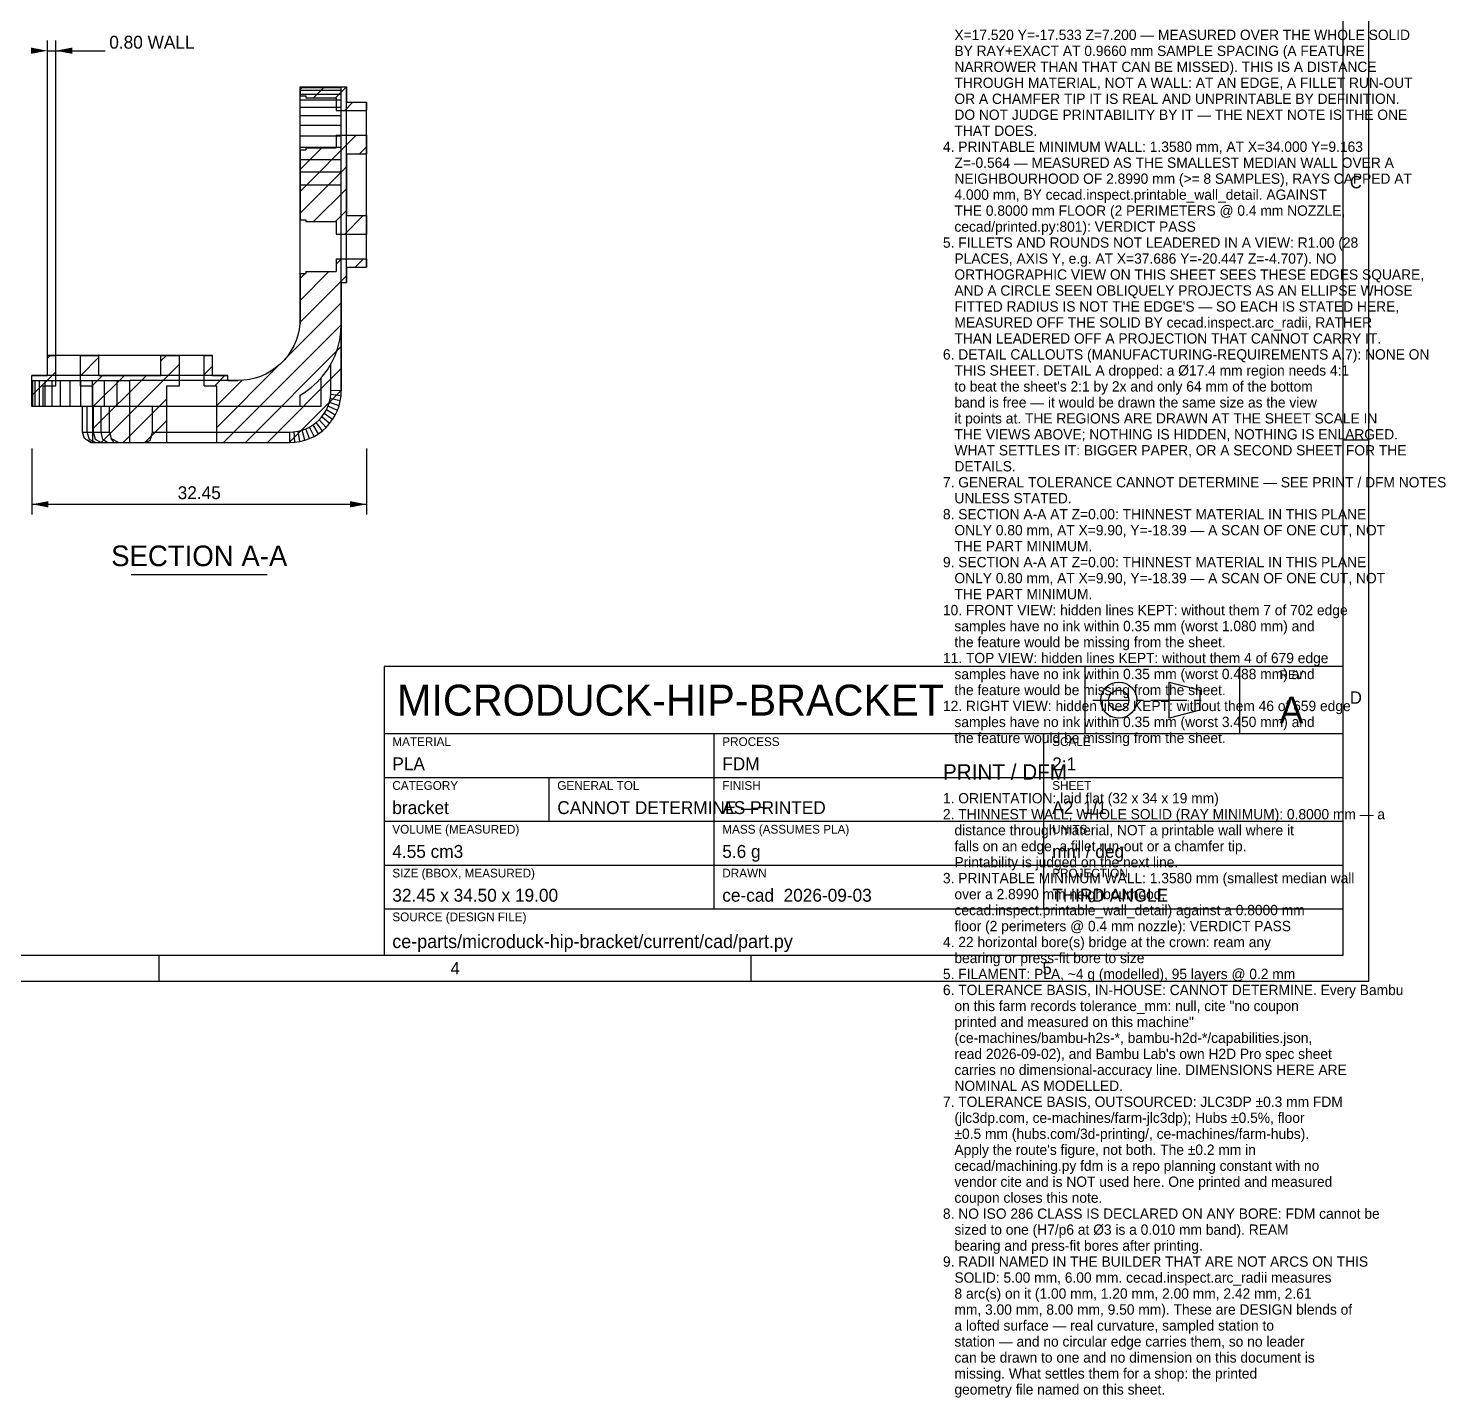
# Model space of a CAD drawing. Header units: millimetres. Extents: x 5 to 604, y -76 to 415.
# Drawn here: x 329 to 603.9, y -75.8 to 189.8 of the extents above; entities that cross this region are included whole.
import ezdxf
from ezdxf.enums import TextEntityAlignment as Align

# ---------------------------------------------------------------- set-up
doc = ezdxf.new("R2010")
doc.units = ezdxf.units.MM
doc.linetypes.add('CENTER', pattern=[11.2, 7, -1.4, 1.4, -1.4])
for name, color, linetype in [('CENTER', 4, 'CENTER'), ('DIM', 3, 'CONTINUOUS'), ('FRAME', 7, 'CONTINUOUS'), ('HATCH', 5, 'CONTINUOUS'), ('SECTION', 7, 'CONTINUOUS'), ('TEXT', 3, 'CONTINUOUS'), ('TITLE', 7, 'CONTINUOUS'), ('VISIBLE', 7, 'CONTINUOUS')]:
    doc.layers.add(name, color=color, linetype=linetype)

msp = doc.modelspace()

# ---------------------------------------------------------------- linework, layer by layer
at = {"layer": 'CENTER'}
msp.add_line((535.5, 59.5), (557.75, 59.5), dxfattribs=at)
at = {"layer": 'DIM'}
for p, q in [((332.7, 123.925001), (332.7, 187.5)), ((334.3, 123.925001), (334.3, 187.5)), ((332.7, 185.5), (334.3, 185.5)), ((334.3, 185.5), (343.9, 185.5)), ((329.7, 108.3), (329.7, 95.5)), ((394.6, 108.3), (394.6, 95.5)), ((329.7, 97.5), (394.6, 97.5))]:
    msp.add_line(p, q, dxfattribs=at)
for points in [[(332.7, 185.5), (329.5, 186.108), (329.5, 184.892)], [(334.3, 185.5), (337.5, 184.892), (337.5, 186.108)], [(329.7, 97.5), (332.9, 96.892), (332.9, 98.108)], [(394.6, 97.5), (391.4, 98.108), (391.4, 96.892)]]:
    msp.add_solid(points, dxfattribs=at)
at = {"layer": 'FRAME'}
for p, q in [((584, 10), (584, 410)), ((584, 66), (398, 66)), ((398, 66), (398, 10)), ((584, 10), (584, 66)), ((10, 10), (584, 10)), ((398, 10), (584, 10))]:
    msp.add_line(p, q, dxfattribs=at)
at = {"layer": 'HATCH'}
for p, q in [((381.7, 177.970566), (382.229434, 178.5)), ((384.312075, 176.34), (386.472075, 178.5)), ((388.554716, 176.34), (390.7, 178.485284)), ((390.357357, 173.9), (391.957357, 175.5)), ((394.599997, 173.9), (394.6, 173.900003)), ((381.7, 158.213206), (392.586794, 169.1)), ((381.7, 162.455847), (385.904153, 166.66)), ((393.229434, 165.5), (394.6, 166.870566)), ((381.7, 153.970566), (390.7, 162.970566)), ((384.312075, 152.34), (390.7, 158.727925)), ((388.554716, 152.34), (390.7, 154.485284)), ((390.357357, 149.9), (393.957357, 153.5)), ((394.599997, 149.9), (394.6, 149.900003)), ((388.7, 144.056352), (389.743648, 145.1)), ((392.386289, 143.5), (393.986289, 145.1)), ((381.7, 137.056352), (387.303648, 142.66)), ((381.7, 141.298993), (382.681007, 142.28)), ((381.7, 132.813711), (390.7, 141.813711)), ((382.8, 142.398993), (383.061007, 142.66)), ((378.697818, 125.568889), (389.7, 136.571071)), ((366.87157, 109.5), (389.7, 132.32843)), ((371.114211, 109.5), (389.7, 128.085789)), ((332.7, 125.825284), (333.274716, 126.4)), ((339.1, 122.438488), (342.7, 126.038488)), ((343.132075, 109.5), (358.3, 124.667925)), ((354.7, 125.310566), (355.789434, 126.4)), ((363.1, 122.698993), (364.7, 124.298993)), ((365.54, 112.411071), (377.658667, 124.529737)), ((375.356851, 109.5), (389.7, 123.843149)), ((329.7, 118.582644), (334.3, 123.182644)), ((341.404153, 120.5), (343.404153, 122.5)), ((341.54, 112.150566), (351.889434, 122.5)), ((341.54, 116.393206), (347.646794, 122.5)), ((365.143648, 120.5), (367.143648, 122.5)), ((365.54, 116.653711), (370.419768, 121.533479)), ((379.599492, 109.5), (389.7, 119.600508)), ((331.859997, 116.5), (331.86, 116.500003)), ((347.374716, 109.5), (355.86, 117.985284)), ((351.617357, 109.5), (355.86, 113.742644)), ((386.771038, 112.428905), (386.771095, 112.428962)), ((355.859997, 109.5), (355.86, 109.500003))]:
    msp.add_line(p, q, dxfattribs=at)
at = {"layer": 'SECTION'}
for p, q in [((381.7, 178.5), (381.7, 176.72)), ((381.7, 178.5), (389.68, 178.5)), ((381.7, 176.72), (382.8, 176.72)), ((382.8, 176.72), (382.8, 176.34)), ((382.8, 176.34), (388.7, 176.34)), ((388.7, 176.34), (388.7, 173.9)), ((389.68, 178.5), (389.7, 178.5)), ((389.7, 178.5), (390.7, 178.5)), ((390.7, 178.5), (390.7, 175.5)), ((388.7, 173.9), (394.6, 173.9)), ((390.7, 175.5), (394.6, 175.5)), ((394.6, 175.5), (394.6, 173.9)), ((388.7, 169.1), (388.7, 166.66)), ((388.7, 169.1), (394.6, 169.1)), ((394.6, 169.1), (394.6, 165.5)), ((381.7, 166.28), (382.8, 166.28)), ((381.7, 166.28), (381.7, 152.72)), ((382.8, 166.66), (382.8, 166.28)), ((382.8, 166.66), (388.7, 166.66)), ((390.7, 165.5), (394.6, 165.5)), ((390.7, 165.5), (390.7, 153.5)), ((381.7, 152.72), (382.8, 152.72)), ((382.8, 152.72), (382.8, 152.34)), ((382.8, 152.34), (388.7, 152.34)), ((388.7, 152.34), (388.7, 149.9)), ((390.7, 153.5), (394.6, 153.5)), ((394.6, 153.5), (394.6, 149.9)), ((388.7, 149.9), (394.6, 149.9)), ((388.7, 145.1), (388.7, 142.66)), ((388.7, 145.1), (394.6, 145.1)), ((390.7, 143.5), (394.6, 143.5)), ((390.7, 143.5), (390.7, 140.5)), ((394.6, 145.1), (394.6, 143.5)), ((381.7, 142.28), (381.7, 132.5)), ((381.7, 142.28), (382.8, 142.28)), ((382.8, 142.66), (382.8, 142.28)), ((382.8, 142.66), (388.7, 142.66)), ((389.7, 140.5), (390.7, 140.5)), ((389.7, 140.5), (389.7, 119.5)), ((381.658261, 132.5), (381.513802, 131.394274)), ((381.7, 132.5), (381.658261, 132.5)), ((380.920962, 129.246763), (380.477699, 128.223524)), ((381.267326, 130.306731), (380.920962, 129.246763)), ((381.513802, 131.394274), (381.267326, 130.306731)), ((379.941367, 127.24585), (379.316597, 126.322183)), ((380.477699, 128.223524), (379.941367, 127.24585)), ((332.7, 122.5), (332.7, 126.4)), ((332.7, 126.4), (334.3, 126.4)), ((334.3, 120.5), (334.3, 126.4)), ((339.1, 120.5), (339.1, 126.4)), ((339.1, 126.4), (342.7, 126.4)), ((342.7, 122.5), (342.7, 126.4)), ((354.7, 122.5), (354.7, 126.4)), ((354.7, 126.4), (358.3, 126.4)), ((358.3, 120.5), (358.3, 126.4)), ((363.1, 120.5), (363.1, 126.4)), ((363.1, 126.4), (364.7, 126.4)), ((364.7, 122.5), (364.7, 126.4)), ((376.969139, 123.952246), (376.051468, 123.318701)), ((377.824038, 124.668239), (376.969139, 123.952246)), ((378.608783, 125.460499), (377.824038, 124.668239)), ((379.316597, 126.322183), (378.608783, 125.460499)), ((329.7, 121.5), (329.7, 122.5)), ((329.7, 122.5), (332.7, 122.5)), ((329.7, 121.48), (329.7, 121.5)), ((329.7, 116.5), (329.7, 121.48)), ((342.7, 122.5), (354.7, 122.5)), ((364.7, 122.5), (367.7, 122.5)), ((367.7, 121.5), (367.7, 122.5)), ((367.7, 121.5), (369.7, 121.5)), ((370.813919, 121.551812), (369.7, 121.5)), ((371.918218, 121.706802), (370.813919, 121.551812)), ((373.003363, 121.963632), (371.918218, 121.706802)), ((374.059981, 122.320082), (373.003363, 121.963632)), ((375.078949, 122.773076), (374.059981, 122.320082)), ((376.051468, 123.318701), (375.078949, 122.773076)), ((331.86, 120.5), (334.3, 120.5)), ((331.86, 116.5), (331.86, 120.5)), ((339.1, 120.5), (341.54, 120.5)), ((341.54, 109.5), (341.54, 120.5)), ((355.86, 120.5), (358.3, 120.5)), ((355.86, 109.5), (355.86, 120.5)), ((363.1, 120.5), (365.54, 120.5)), ((365.54, 109.5), (365.54, 120.5)), ((389.507853, 117.549097), (389.651847, 118.519829)), ((389.651847, 118.519829), (389.7, 119.5)), ((331.86, 116.5), (329.7, 116.5)), ((388.519213, 114.786033), (388.938795, 115.673166)), ((388.938795, 115.673166), (389.269403, 116.597153)), ((389.269403, 116.597153), (389.507853, 117.549097)), ((386.771068, 112.428932), (387.430105, 113.156067)), ((387.430105, 113.156067), (388.014696, 113.944298)), ((388.014696, 113.944298), (388.519213, 114.786033)), ((382.602847, 109.930597), (383.526834, 110.261205)), ((383.526834, 110.261205), (384.413967, 110.680787)), ((384.413967, 110.680787), (385.255702, 111.185304)), ((385.255702, 111.185304), (386.043933, 111.769895)), ((386.043933, 111.769895), (386.771068, 112.428932)), ((341.54, 109.5), (355.86, 109.5)), ((365.54, 109.5), (379.7, 109.5)), ((379.7, 109.5), (380.680171, 109.548153)), ((380.680171, 109.548153), (381.650903, 109.692147)), ((381.650903, 109.692147), (382.602847, 109.930597))]:
    msp.add_line(p, q, dxfattribs=at)
at = {"layer": 'TEXT'}
msp.add_line((348.95, 83.9), (375.35, 83.9), dxfattribs=at)
at = {"layer": 'TITLE'}
for p, q in [((589, 5), (589, 415)), ((584, 110), (589, 110)), ((534, 53), (534, 66)), ((564, 53), (564, 66)), ((550.3, 56), (550.3, 63)), ((550.3, 63), (556.25, 61.46)), ((556.25, 61.46), (556.25, 57.54)), ((556.25, 57.54), (550.3, 56)), ((398, 53), (584, 53)), ((462, 19), (462, 53)), ((526, 19), (526, 53)), ((398, 44.5), (584, 44.5)), ((430, 36), (430, 44.5)), ((398, 36), (584, 36)), ((398, 27.5), (584, 27.5)), ((398, 19), (584, 19)), ((354.4, 5), (354.4, 10)), ((469.2, 5), (469.2, 10)), ((5, 5), (589, 5))]:
    msp.add_line(p, q, dxfattribs=at)
for radius in [3.5, 1.96]:
    msp.add_circle((540.5, 59.5), radius, dxfattribs=at)
at = {"layer": 'VISIBLE'}
for p, q in [((381.7, 178.337452), (381.7, 178.5)), ((381.7, 177.852591), (381.7, 178.337452)), ((381.7, 178.337452), (389.68, 178.337452)), ((381.7, 177.053711), (381.7, 177.852591)), ((381.7, 177.852591), (389.68, 177.852591)), ((381.7, 175.954483), (381.7, 177.053711)), ((381.7, 177.053711), (389.68, 177.053711)), ((381.7, 174.573713), (381.7, 175.954483)), ((381.7, 175.954483), (389.68, 175.954483)), ((389.68, 178.337452), (389.68, 178.5)), ((389.68, 177.852591), (389.68, 178.337452)), ((389.68, 178.337452), (389.7, 178.337452)), ((389.68, 177.053711), (389.68, 177.852591)), ((389.68, 177.852591), (389.7, 177.852591)), ((389.68, 175.954483), (389.68, 177.053711)), ((389.68, 177.053711), (389.7, 177.053711)), ((389.68, 174.573713), (389.68, 175.954483)), ((389.68, 175.954483), (389.7, 175.954483)), ((390.7, 140.5), (390.7, 178.5)), ((381.7, 172.935029), (381.7, 174.573713)), ((381.7, 174.573713), (389.68, 174.573713)), ((389.68, 172.935029), (389.68, 174.573713)), ((389.68, 174.573713), (389.7, 174.573713)), ((394.6, 143.5), (394.6, 175.5)), ((381.7, 171.066467), (381.7, 172.935029)), ((381.7, 172.935029), (389.68, 172.935029)), ((381.7, 169), (381.7, 171.066467)), ((381.7, 171.066467), (389.68, 171.066467)), ((389.68, 171.066467), (389.68, 172.935029)), ((389.68, 172.935029), (389.7, 172.935029)), ((389.68, 169), (389.68, 171.066467)), ((389.68, 171.066467), (389.7, 171.066467)), ((381.7, 166.770985), (381.7, 169)), ((381.7, 169), (389.68, 169)), ((389.68, 166.770985), (389.68, 169)), ((389.68, 169), (389.7, 169)), ((381.7, 164.417562), (381.7, 166.770985)), ((381.7, 166.770985), (389.68, 166.770985)), ((389.68, 164.417562), (389.68, 166.770985)), ((389.68, 166.770985), (389.7, 166.770985)), ((381.7, 161.979998), (381.7, 164.417562)), ((381.7, 164.417562), (389.68, 164.417562)), ((389.68, 161.979998), (389.68, 164.417562)), ((389.68, 164.417562), (389.7, 164.417562)), ((381.7, 159.5), (381.7, 161.979998)), ((381.7, 161.979998), (389.68, 161.979998)), ((381.7, 132.5), (381.7, 159.5)), ((381.7, 159.5), (389.68, 159.5)), ((389.68, 159.5), (389.68, 161.979998)), ((389.68, 161.979998), (389.7, 161.979998)), ((389.68, 159.5), (389.7, 159.5)), ((389.7, 132.5), (389.7, 159.5)), ((389.622956, 130.931726), (389.7, 132.5)), ((389.7, 119.5), (389.7, 132.5)), ((389.011045, 127.855445), (389.392565, 129.378555)), ((389.392565, 129.378555), (389.622956, 130.931726)), ((388.482073, 126.377065), (389.011045, 127.855445)), ((364.7, 126.4), (332.7, 126.4)), ((387.003514, 123.610876), (387.81074, 124.957652)), ((387.7, 119.5), (387.7, 124.772893)), ((387.81074, 124.957652), (388.482073, 126.377065)), ((367.7, 122.5), (329.7, 122.5)), ((329.862548, 121.48), (329.7, 121.48)), ((329.862548, 121.48), (329.862548, 121.5)), ((330.347409, 121.48), (329.862548, 121.48)), ((329.862548, 116.5), (329.862548, 121.48)), ((330.347409, 121.48), (330.347409, 121.5)), ((331.146289, 121.48), (330.347409, 121.48)), ((330.347409, 116.5), (330.347409, 121.48)), ((331.146289, 121.48), (331.146289, 121.5)), ((332.245517, 121.48), (331.146289, 121.48)), ((331.146289, 116.5), (331.146289, 121.48)), ((332.245517, 121.48), (332.245517, 121.5)), ((333.626287, 121.48), (332.245517, 121.48)), ((332.245517, 116.5), (332.245517, 121.48)), ((333.626287, 121.48), (333.626287, 121.5)), ((335.264971, 121.48), (333.626287, 121.48)), ((333.626287, 116.5), (333.626287, 121.48)), ((335.264971, 121.48), (335.264971, 121.5)), ((337.133533, 121.48), (335.264971, 121.48)), ((335.264971, 116.5), (335.264971, 121.48)), ((337.133533, 121.48), (337.133533, 121.5)), ((339.2, 121.48), (337.133533, 121.48)), ((337.133533, 116.5), (337.133533, 121.48)), ((339.2, 121.48), (339.2, 121.5)), ((341.429015, 121.48), (339.2, 121.48)), ((339.2, 116.5), (339.2, 121.48)), ((341.429015, 121.48), (341.429015, 121.5)), ((343.782438, 121.48), (341.429015, 121.48)), ((341.429015, 116.5), (341.429015, 121.48)), ((343.782438, 121.48), (343.782438, 121.5)), ((346.220002, 121.48), (343.782438, 121.48)), ((343.782438, 116.5), (343.782438, 121.48)), ((346.220002, 121.48), (346.220002, 121.5)), ((346.220002, 116.5), (346.220002, 121.48)), ((348.7, 121.48), (346.220002, 121.48)), ((348.7, 121.48), (348.7, 121.5)), ((369.7, 121.5), (348.7, 121.5)), ((348.7, 116.5), (348.7, 121.48)), ((383.850293, 120.131833), (385.013709, 121.186292)), ((385.013709, 121.186292), (386.068167, 122.349707)), ((385.7, 121.943497), (385.7, 116.5)), ((386.068167, 122.349707), (387.003514, 123.610876)), ((381.7, 118.663566), (382.589124, 119.196486)), ((381.7, 116.5), (381.7, 118.663566)), ((382.589124, 119.196486), (383.850293, 120.131833)), ((387.5295, 117.842558), (387.673494, 118.81329)), ((387.654256, 118.617964), (387.702409, 119.598135)), ((389.651847, 118.519829), (387.673494, 118.81329)), ((389.7, 119.5), (387.702409, 119.598135)), ((329.862548, 116.5), (329.7, 116.5)), ((330.347409, 116.5), (329.862548, 116.5)), ((331.146289, 116.5), (330.347409, 116.5)), ((332.245517, 116.5), (331.146289, 116.5)), ((333.626287, 116.5), (332.245517, 116.5)), ((335.264971, 116.5), (333.626287, 116.5)), ((337.133533, 116.5), (335.264971, 116.5)), ((339.2, 116.5), (337.133533, 116.5)), ((341.429015, 116.5), (339.2, 116.5)), ((339.51875, 111.5), (339.51875, 116.5)), ((340.385304, 111.5), (340.385304, 116.5)), ((343.782438, 116.5), (341.429015, 116.5)), ((341.628932, 111.5), (341.628932, 116.5)), ((343.144298, 111.5), (343.144298, 116.5)), ((346.220002, 116.5), (343.782438, 116.5)), ((344.765506, 111.5), (344.765506, 116.5)), ((348.7, 116.5), (346.220002, 116.5)), ((381.7, 116.5), (348.7, 116.5)), ((348.7, 109.5), (348.7, 116.5)), ((353.107448, 111.5), (353.107448, 116.5)), ((385.7, 116.5), (381.7, 116.5)), ((386.299239, 114.972503), (386.803755, 115.814238)), ((386.711234, 115.641143), (387.130817, 116.528276)), ((388.519213, 114.786033), (386.803755, 115.814238)), ((387.055707, 116.346945), (387.386315, 117.270933)), ((388.938795, 115.673166), (387.130817, 116.528276)), ((387.329341, 117.083114), (387.56779, 118.035057)), ((389.269403, 116.597153), (387.386315, 117.270933)), ((389.507853, 117.549097), (387.56779, 118.035057)), ((383.385762, 112.396245), (384.227497, 112.900761)), ((384.064304, 112.791719), (384.852534, 113.376311)), ((385.255702, 111.185304), (384.227497, 112.900761)), ((384.700815, 113.251798), (385.42795, 113.910834)), ((386.043933, 111.769895), (384.852534, 113.376311)), ((385.289166, 113.77205), (385.948202, 114.499185)), ((386.771068, 112.428932), (385.42795, 113.910834)), ((385.82369, 114.347466), (386.408281, 115.135696)), ((387.430105, 113.156067), (385.948202, 114.499185)), ((388.014696, 113.944298), (386.408281, 115.135696)), ((339.869804, 110.248272), (339.51875, 111.5)), ((339.51875, 111.5), (340.385304, 111.5)), ((341.040149, 109.5), (339.869804, 110.248272)), ((341.317904, 109.5), (339.869804, 110.248272)), ((340.874724, 110.085786), (340.385304, 111.5)), ((340.385304, 111.5), (341.628932, 111.5)), ((342.056289, 109.5), (340.874724, 110.085786)), ((342.04515, 110.085786), (341.628932, 111.5)), ((341.628932, 111.5), (343.144298, 111.5)), ((343.049989, 109.5), (342.04515, 110.085786)), ((343.471318, 110.085786), (343.144298, 111.5)), ((343.144298, 111.5), (344.765506, 111.5)), ((344.260815, 109.5), (343.471318, 110.085786)), ((344.765506, 111.5), (345.042413, 110.248272)), ((345.042413, 110.248272), (346.557873, 109.5)), ((345.642236, 109.5), (345.042413, 110.248272)), ((352.645323, 109.897325), (353.107448, 111.5)), ((353.107448, 111.5), (379.7, 111.5)), ((379.601865, 111.497591), (380.582036, 111.545744)), ((379.7, 109.5), (379.7, 111.5)), ((380.386711, 111.526506), (381.357442, 111.6705)), ((380.680171, 109.548153), (380.582036, 111.545744)), ((381.164943, 111.63221), (382.116886, 111.870659)), ((381.650903, 109.692147), (381.357442, 111.6705)), ((381.929067, 111.813685), (382.853055, 112.144293)), ((382.602847, 109.930597), (382.116886, 111.870659)), ((382.671724, 112.069183), (383.558857, 112.488766)), ((383.526834, 110.261205), (382.853055, 112.144293)), ((384.413967, 110.680787), (383.558857, 112.488766)), ((341.317904, 109.5), (341.040149, 109.5)), ((341.040149, 109.5), (341.317904, 109.5)), ((341.317904, 109.5), (342.056289, 109.5)), ((342.056289, 109.5), (343.049989, 109.5)), ((343.049989, 109.5), (344.260815, 109.5)), ((344.260815, 109.5), (345.642236, 109.5)), ((345.642236, 109.5), (346.557873, 109.5)), ((346.557873, 109.5), (348.7, 109.5)), ((348.7, 109.5), (351.424995, 109.5)), ((351.424995, 109.5), (352.645323, 109.897325)), ((351.424995, 109.5), (379.7, 109.5))]:
    msp.add_line(p, q, dxfattribs=at)

# ---------------------------------------------------------------- texts
at = {"layer": 'TEXT'}
for s, height, p in [('0.80 WALL', 2.5, (344.7, 185.9)), ('   X=17.520 Y=-17.533 Z=7.200 — MEASURED OVER THE WHOLE SOLID', 2, (506.4, 187.577778)), ('   BY RAY+EXACT AT 0.9660 mm SAMPLE SPACING (A FEATURE', 2, (506.4, 184.477778)), ('   NARROWER THAN THAT CAN BE MISSED). THIS IS A DISTANCE', 2, (506.4, 181.377778)), ('   THROUGH MATERIAL, NOT A WALL: AT AN EDGE, A FILLET RUN-OUT', 2, (506.4, 178.277778)), ('   OR A CHAMFER TIP IT IS REAL AND UNPRINTABLE BY DEFINITION.', 2, (506.4, 175.177778)), ('   DO NOT JUDGE PRINTABILITY BY IT — THE NEXT NOTE IS THE ONE', 2, (506.4, 172.077778)), ('   THAT DOES.', 2, (506.4, 168.977778)), ('4. PRINTABLE MINIMUM WALL: 1.3580 mm, AT X=34.000 Y=9.163', 2, (506.4, 165.877778)), ('   Z=-0.564 — MEASURED AS THE SMALLEST MEDIAN WALL OVER A', 2, (506.4, 162.777778)), ('   NEIGHBOURHOOD OF 2.8990 mm (>= 8 SAMPLES), RAYS CAPPED AT', 2, (506.4, 159.677778)), ('   4.000 mm, BY cecad.inspect.printable_wall_detail. AGAINST', 2, (506.4, 156.577778)), ('   THE 0.8000 mm FLOOR (2 PERIMETERS @ 0.4 mm NOZZLE,', 2, (506.4, 153.477778)), ('   cecad/printed.py:801): VERDICT PASS', 2, (506.4, 150.377778)), ('5. FILLETS AND ROUNDS NOT LEADERED IN A VIEW: R1.00 (28', 2, (506.4, 147.277778)), ('   PLACES, AXIS Y, e.g. AT X=37.686 Y=-20.447 Z=-4.707). NO', 2, (506.4, 144.177778)), ('   ORTHOGRAPHIC VIEW ON THIS SHEET SEES THESE EDGES SQUARE,', 2, (506.4, 141.077778)), ('   AND A CIRCLE SEEN OBLIQUELY PROJECTS AS AN ELLIPSE WHOSE', 2, (506.4, 137.977778)), ("   FITTED RADIUS IS NOT THE EDGE'S — SO EACH IS STATED HERE,", 2, (506.4, 134.877778)), ('   MEASURED OFF THE SOLID BY cecad.inspect.arc_radii, RATHER', 2, (506.4, 131.777778)), ('   THAN LEADERED OFF A PROJECTION THAT CANNOT CARRY IT.', 2, (506.4, 128.677778)), ('6. DETAIL CALLOUTS (MANUFACTURING-REQUIREMENTS A.7): NONE ON', 2, (506.4, 125.577778)), ('   THIS SHEET. DETAIL A dropped: a Ø17.4 mm region needs 4:1', 2, (506.4, 122.477778)), ("   to beat the sheet's 2:1 by 2x and only 64 mm of the bottom", 2, (506.4, 119.377778)), ('   band is free — it would be drawn the same size as the view', 2, (506.4, 116.277778)), ('   it points at. THE REGIONS ARE DRAWN AT THE SHEET SCALE IN', 2, (506.4, 113.177778)), ('   THE VIEWS ABOVE; NOTHING IS HIDDEN, NOTHING IS ENLARGED.', 2, (506.4, 110.077778)), ('   WHAT SETTLES IT: BIGGER PAPER, OR A SECOND SHEET FOR THE', 2, (506.4, 106.977778)), ('   DETAILS.', 2, (506.4, 103.877778)), ('7. GENERAL TOLERANCE CANNOT DETERMINE — SEE PRINT / DFM NOTES', 2, (506.4, 100.777778)), ('   UNLESS STATED.', 2, (506.4, 97.677778)), ('8. SECTION A-A AT Z=0.00: THINNEST MATERIAL IN THIS PLANE', 2, (506.4, 94.577778)), ('   ONLY 0.80 mm, AT X=9.90, Y=-18.39 — A SCAN OF ONE CUT, NOT', 2, (506.4, 91.477778)), ('   THE PART MINIMUM.', 2, (506.4, 88.377778)), ('9. SECTION A-A AT Z=0.00: THINNEST MATERIAL IN THIS PLANE', 2, (506.4, 85.277778)), ('   ONLY 0.80 mm, AT X=9.90, Y=-18.39 — A SCAN OF ONE CUT, NOT', 2, (506.4, 82.177778)), ('   THE PART MINIMUM.', 2, (506.4, 79.077778)), ('10. FRONT VIEW: hidden lines KEPT: without them 7 of 702 edge', 2, (506.4, 75.977778)), ('   samples have no ink within 0.35 mm (worst 1.080 mm) and', 2, (506.4, 72.877778)), ('   the feature would be missing from the sheet.', 2, (506.4, 69.777778)), ('11. TOP VIEW: hidden lines KEPT: without them 4 of 679 edge', 2, (506.4, 66.677778)), ('   samples have no ink within 0.35 mm (worst 0.488 mm) and', 2, (506.4, 63.577778)), ('   the feature would be missing from the sheet.', 2, (506.4, 60.477778)), ('12. RIGHT VIEW: hidden lines KEPT: without them 46 of 659 edge', 2, (506.4, 57.377778)), ('   samples have no ink within 0.35 mm (worst 3.450 mm) and', 2, (506.4, 54.277778)), ('   the feature would be missing from the sheet.', 2, (506.4, 51.177778)), ('PLA', 2.5, (399.6, 45.9)), ('FDM', 2.5, (463.6, 45.9)), ('PRINT / DFM', 3, (506.4, 44.077778)), ('2:1', 2.5, (527.6, 45.9)), ('1. ORIENTATION: laid flat (32 x 34 x 19 mm)', 2, (506.4, 39.477778)), ('bracket', 2.5, (399.6, 37.4)), ('CANNOT DETERMINE —~', 2.5, (431.6, 37.4)), ('AS PRINTED', 2.5, (463.6, 37.4)), ('A2  1/1', 2.5, (527.6, 37.4)), ('2. THINNEST WALL, WHOLE SOLID (RAY MINIMUM): 0.8000 mm — a', 2, (506.4, 36.377778)), ('   distance through material, NOT a printable wall where it', 2, (506.4, 33.277778)), ('4.55 cm3', 2.5, (399.6, 28.9)), ('5.6 g', 2.5, (463.6, 28.9)), ('   falls on an edge, a fillet run-out or a chamfer tip.', 2, (506.4, 30.177778)), ('mm / deg', 2.5, (527.6, 28.9)), ('   Printability is judged on the next line.', 2, (506.4, 27.077778)), ('3. PRINTABLE MINIMUM WALL: 1.3580 mm (smallest median wall', 2, (506.4, 23.977778)), ('32.45 x 34.50 x 19.00', 2.5, (399.6, 20.4)), ('ce-cad  2026-09-03', 2.5, (463.6, 20.4)), ('   over a 2.8990 mm neighbourhood,', 2, (506.4, 20.877778)), ('THIRD ANGLE', 2.5, (527.6, 20.4)), ('   cecad.inspect.printable_wall_detail) against a 0.8000 mm', 2, (506.4, 17.777778)), ('   floor (2 perimeters @ 0.4 mm nozzle): VERDICT PASS', 2, (506.4, 14.677778)), ('ce-parts/microduck-hip-bracket/current/cad/part.py', 2.6, (399.6, 11.4)), ('4. 22 horizontal bore(s) bridge at the crown: ream any', 2, (506.4, 11.577778)), ('   bearing or press-fit bore to size', 2, (506.4, 8.477778)), ('5. FILAMENT: PLA, ~4 g (modelled), 95 layers @ 0.2 mm', 2, (506.4, 5.377778)), ('6. TOLERANCE BASIS, IN-HOUSE: CANNOT DETERMINE. Every Bambu', 2, (506.4, 2.277778)), ('   on this farm records tolerance_mm: null, cite "no coupon', 2, (506.4, -0.822222)), ('   printed and measured on this machine"', 2, (506.4, -3.922222)), ('   (ce-machines/bambu-h2s-*, bambu-h2d-*/capabilities.json,', 2, (506.4, -7.022222)), ("   read 2026-09-02), and Bambu Lab's own H2D Pro spec sheet", 2, (506.4, -10.122222)), ('   carries no dimensional-accuracy line. DIMENSIONS HERE ARE', 2, (506.4, -13.222222)), ('   NOMINAL AS MODELLED.', 2, (506.4, -16.322222)), ('7. TOLERANCE BASIS, OUTSOURCED: JLC3DP ±0.3 mm FDM', 2, (506.4, -19.422222)), ('   (jlc3dp.com, ce-machines/farm-jlc3dp); Hubs ±0.5%, floor', 2, (506.4, -22.522222)), ('   ±0.5 mm (hubs.com/3d-printing/, ce-machines/farm-hubs).', 2, (506.4, -25.622222)), ("   Apply the route's figure, not both. The ±0.2 mm in", 2, (506.4, -28.722222)), ('   cecad/machining.py fdm is a repo planning constant with no', 2, (506.4, -31.822222)), ('   vendor cite and is NOT used here. One printed and measured', 2, (506.4, -34.922222)), ('   coupon closes this note.', 2, (506.4, -38.022222)), ('8. NO ISO 286 CLASS IS DECLARED ON ANY BORE: FDM cannot be', 2, (506.4, -41.122222)), ('   sized to one (H7/p6 at Ø3 is a 0.010 mm band). REAM', 2, (506.4, -44.222222)), ('   bearing and press-fit bores after printing.', 2, (506.4, -47.322222)), ('9. RADII NAMED IN THE BUILDER THAT ARE NOT ARCS ON THIS', 2, (506.4, -50.422222)), ('   SOLID: 5.00 mm, 6.00 mm. cecad.inspect.arc_radii measures', 2, (506.4, -53.522222)), ('   8 arc(s) on it (1.00 mm, 1.20 mm, 2.00 mm, 2.42 mm, 2.61', 2, (506.4, -56.622222)), ('   mm, 3.00 mm, 8.00 mm, 9.50 mm). These are DESIGN blends of', 2, (506.4, -59.722222)), ('   a lofted surface — real curvature, sampled station to', 2, (506.4, -62.822222)), ('   station — and no circular edge carries them, so no leader', 2, (506.4, -65.922222)), ('   can be drawn to one and no dimension on this document is', 2, (506.4, -69.022222)), ('   missing. What settles them for a shop: the printed', 2, (506.4, -72.122222)), ('   geometry file named on this sheet.', 2, (506.4, -75.222222))]:
    msp.add_text(s, height=height, dxfattribs=at).set_placement(p)
for s, height, p in [('32.45', 2.5, (362.15, 98.5)), ('SECTION A-A', 4, (362.15, 85.5)), ('A', 5.2, (574, 55))]:
    msp.add_text(s, height=height, dxfattribs=at).set_placement(p, align=Align.CENTER)
msp.add_text('MICRODUCK-HIP-BRACKET', height=6, dxfattribs=at).set_placement((400.5, 59.5), align=Align.MIDDLE_LEFT)
at = {"layer": 'TITLE'}
for s, p in [('C', (586.5, 160)), ('D', (586.5, 60)), ('4', (411.8, 7.5)), ('5', (526.6, 7.5))]:
    msp.add_text(s, height=2.4, dxfattribs=at).set_placement(p, align=Align.MIDDLE_CENTER)
msp.add_text('REV', height=1.7, dxfattribs=at).set_placement((574, 63.6), align=Align.CENTER)
for s, p in [('MATERIAL', (399.6, 50.6)), ('PROCESS', (463.6, 50.6)), ('SCALE', (527.6, 50.6)), ('CATEGORY', (399.6, 42.1)), ('GENERAL TOL', (431.6, 42.1)), ('FINISH', (463.6, 42.1)), ('SHEET', (527.6, 42.1)), ('VOLUME (MEASURED)', (399.6, 33.6)), ('MASS (ASSUMES PLA)', (463.6, 33.6)), ('UNITS', (527.6, 33.6)), ('SIZE (BBOX, MEASURED)', (399.6, 25.1)), ('DRAWN', (463.6, 25.1)), ('PROJECTION', (527.6, 25.1)), ('SOURCE (DESIGN FILE)', (399.6, 16.6))]:
    msp.add_text(s, height=1.7, dxfattribs=at).set_placement(p)

doc.saveas('drawing.dxf')
